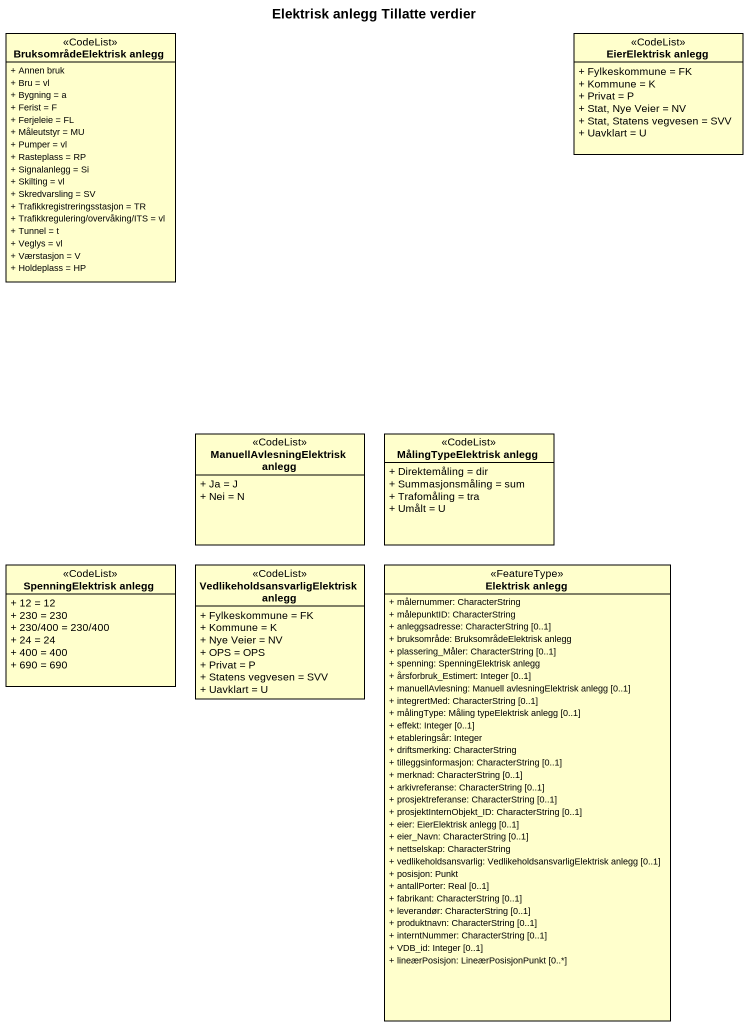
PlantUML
@startuml
title Elektrisk anlegg Tillatte verdier
hide circle
hide empty members
skinparam classAttributeIconSize 0
class "BruksområdeElektrisk anlegg" as BruksområdeElektrisk_anlegg <<CodeList>> {
  + Annen bruk
  + Bru = vl
  + Bygning = a
  + Ferist = F
  + Ferjeleie = FL
  + Måleutstyr = MU
  + Pumper = vl
  + Rasteplass = RP
  + Signalanlegg = Si
  + Skilting = vl
  + Skredvarsling = SV
  + Trafikkregistreringsstasjon = TR
  + Trafikkregulering/overvåking/ITS = vl
  + Tunnel = t
  + Veglys = vl
  + Værstasjon = V
  + Holdeplass = HP
}
class "EierElektrisk anlegg" as EierElektrisk_anlegg <<CodeList>> {
  + Fylkeskommune = FK
  + Kommune = K
  + Privat = P
  + Stat, Nye Veier = NV
  + Stat, Statens vegvesen = SVV
  + Uavklart = U
}
class "ManuellAvlesningElektrisk anlegg" as ManuellAvlesningElektrisk <<CodeList>> {
  + Ja = J
  + Nei = N
}
class "MålingTypeElektrisk anlegg" as MålingTypeElektrisk_anlegg <<CodeList>> {
  + Direktemåling = dir
  + Summasjonsmåling = sum
  + Trafomåling = tra
  + Umålt = U
}
class "SpenningElektrisk anlegg" as SpenningElektrisk_anlegg <<CodeList>> {
  + 12 = 12
  + 230 = 230
  + 230/400 = 230/400
  + 24 = 24
  + 400 = 400
  + 690 = 690
}
class "VedlikeholdsansvarligElektrisk anlegg" as VedlikeholdsansvarligElektri <<CodeList>> {
  + Fylkeskommune = FK
  + Kommune = K
  + Nye Veier = NV
  + OPS = OPS
  + Privat = P
  + Statens vegvesen = SVV
  + Uavklart = U
}
class "Elektrisk anlegg" as Elektrisk_anlegg <<FeatureType>> {
  + målernummer: CharacterString
  + målepunktID: CharacterString
  + anleggsadresse: CharacterString [0..1]
  + bruksområde: BruksområdeElektrisk anlegg
  + plassering_Måler: CharacterString [0..1]
  + spenning: SpenningElektrisk anlegg
  + årsforbruk_Estimert: Integer [0..1]
  + manuellAvlesning: Manuell avlesningElektrisk anlegg [0..1]
  + integrertMed: CharacterString [0..1]
  + målingType: Måling typeElektrisk anlegg [0..1]
  + effekt: Integer [0..1]
  + etableringsår: Integer
  + driftsmerking: CharacterString
  + tilleggsinformasjon: CharacterString [0..1]
  + merknad: CharacterString [0..1]
  + arkivreferanse: CharacterString [0..1]
  + prosjektreferanse: CharacterString [0..1]
  + prosjektInternObjekt_ID: CharacterString [0..1]
  + eier: EierElektrisk anlegg [0..1]
  + eier_Navn: CharacterString [0..1]
  + nettselskap: CharacterString
  + vedlikeholdsansvarlig: VedlikeholdsansvarligElektrisk anlegg [0..1]
  + posisjon: Punkt
  + antallPorter: Real [0..1]
  + fabrikant: CharacterString [0..1]
  + leverandør: CharacterString [0..1]
  + produktnavn: CharacterString [0..1]
  + interntNummer: CharacterString [0..1]
  + VDB_id: Integer [0..1]
  + lineærPosisjon: LineærPosisjonPunkt [0..*]
}
@enduml
